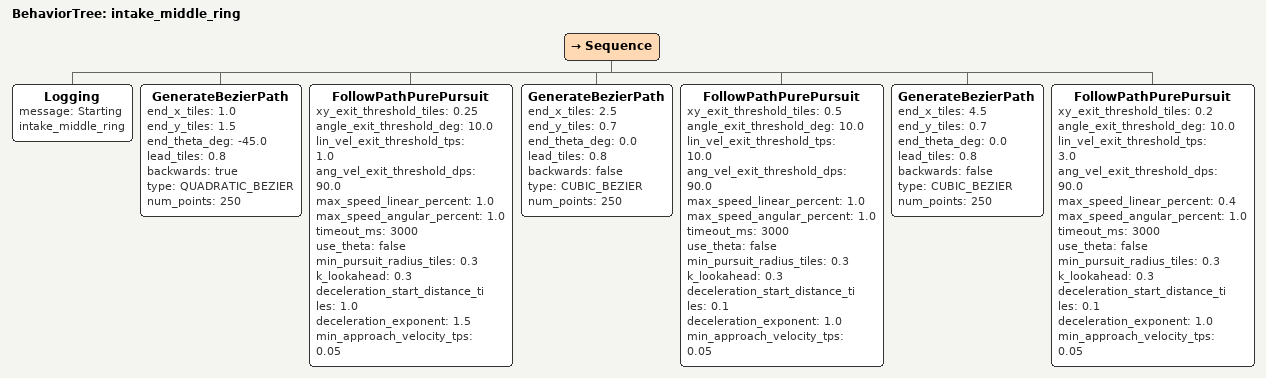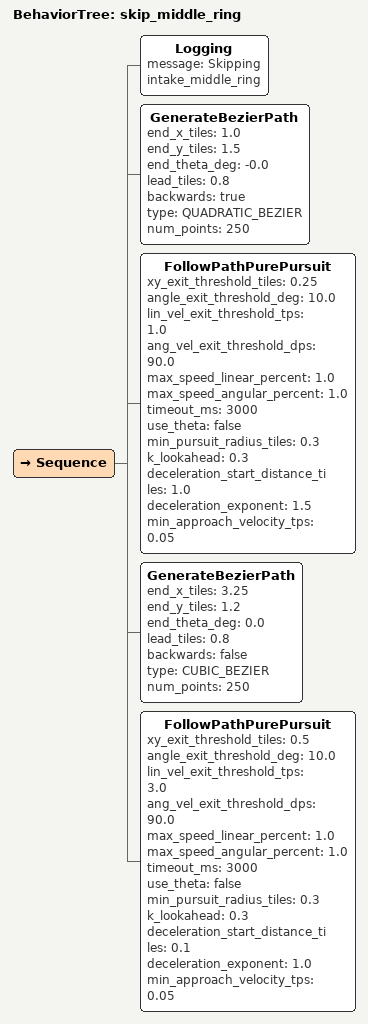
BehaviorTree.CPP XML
<?xml version="1.0" encoding="UTF-8"?>
<root BTCPP_format="4">
  <BehaviorTree ID="intake_middle_ring">
    <Sequence>
      <Logging message="Starting intake_middle_ring" />
      <GenerateBezierPath end_x_tiles="1.0"
        end_y_tiles="1.5"
        end_theta_deg="-45.0"
        lead_tiles="0.8"
        backwards="true"
        type="QUADRATIC_BEZIER"
        num_points="250"/>
      <FollowPathPurePursuit xy_exit_threshold_tiles="0.25"
        angle_exit_threshold_deg="10.0"
        lin_vel_exit_threshold_tps="1.0"
        ang_vel_exit_threshold_dps="90.0"
        max_speed_linear_percent="1.0"
        max_speed_angular_percent="1.0"
        timeout_ms="3000"
        use_theta="false"
        min_pursuit_radius_tiles="0.3"
        k_lookahead="0.3"
        deceleration_start_distance_tiles="1.0"
        deceleration_exponent="1.5"
        min_approach_velocity_tps="0.05"/>
      <GenerateBezierPath end_x_tiles="2.5"
        end_y_tiles="0.7"
        end_theta_deg="0.0"
        lead_tiles="0.8"
        backwards="false"
        type="CUBIC_BEZIER"
        num_points="250"/>
      <FollowPathPurePursuit xy_exit_threshold_tiles="0.5"
        angle_exit_threshold_deg="10.0"
        lin_vel_exit_threshold_tps="10.0"
        ang_vel_exit_threshold_dps="90.0"
        max_speed_linear_percent="1.0"
        max_speed_angular_percent="1.0"
        timeout_ms="3000"
        use_theta="false"
        min_pursuit_radius_tiles="0.3"
        k_lookahead="0.3"
        deceleration_start_distance_tiles="0.1"
        deceleration_exponent="1.0"
        min_approach_velocity_tps="0.05"/>

      <GenerateBezierPath end_x_tiles="4.5"
        end_y_tiles="0.7"
        end_theta_deg="0.0"
        lead_tiles="0.8"
        backwards="false"
        type="CUBIC_BEZIER"
        num_points="250"/>
      <FollowPathPurePursuit xy_exit_threshold_tiles="0.2"
        angle_exit_threshold_deg="10.0"
        lin_vel_exit_threshold_tps="3.0"
        ang_vel_exit_threshold_dps="90.0"
        max_speed_linear_percent="0.4"
        max_speed_angular_percent="1.0"
        timeout_ms="3000"
        use_theta="false"
        min_pursuit_radius_tiles="0.3"
        k_lookahead="0.3"
        deceleration_start_distance_tiles="0.1"
        deceleration_exponent="1.0"
        min_approach_velocity_tps="0.05"/>
    </Sequence>
  </BehaviorTree>

  <BehaviorTree ID="skip_middle_ring">
    <Sequence>
      <Logging message="Skipping intake_middle_ring" />
      <GenerateBezierPath end_x_tiles="1.0"
        end_y_tiles="1.5"
        end_theta_deg="-0.0"
        lead_tiles="0.8"
        backwards="true"
        type="QUADRATIC_BEZIER"
        num_points="250"/>
      <FollowPathPurePursuit xy_exit_threshold_tiles="0.25"
        angle_exit_threshold_deg="10.0"
        lin_vel_exit_threshold_tps="1.0"
        ang_vel_exit_threshold_dps="90.0"
        max_speed_linear_percent="1.0"
        max_speed_angular_percent="1.0"
        timeout_ms="3000"
        use_theta="false"
        min_pursuit_radius_tiles="0.3"
        k_lookahead="0.3"
        deceleration_start_distance_tiles="1.0"
        deceleration_exponent="1.5"
        min_approach_velocity_tps="0.05"/>

      <GenerateBezierPath end_x_tiles="3.25"
        end_y_tiles="1.2"
        end_theta_deg="0.0"
        lead_tiles="0.8"
        backwards="false"
        type="CUBIC_BEZIER"
        num_points="250"/>
      <FollowPathPurePursuit xy_exit_threshold_tiles="0.5"
        angle_exit_threshold_deg="10.0"
        lin_vel_exit_threshold_tps="3.0"
        ang_vel_exit_threshold_dps="90.0"
        max_speed_linear_percent="1.0"
        max_speed_angular_percent="1.0"
        timeout_ms="3000"
        use_theta="false"
        min_pursuit_radius_tiles="0.3"
        k_lookahead="0.3"
        deceleration_start_distance_tiles="0.1"
        deceleration_exponent="1.0"
        min_approach_velocity_tps="0.05"/>
    </Sequence>
  </BehaviorTree>

</root>
